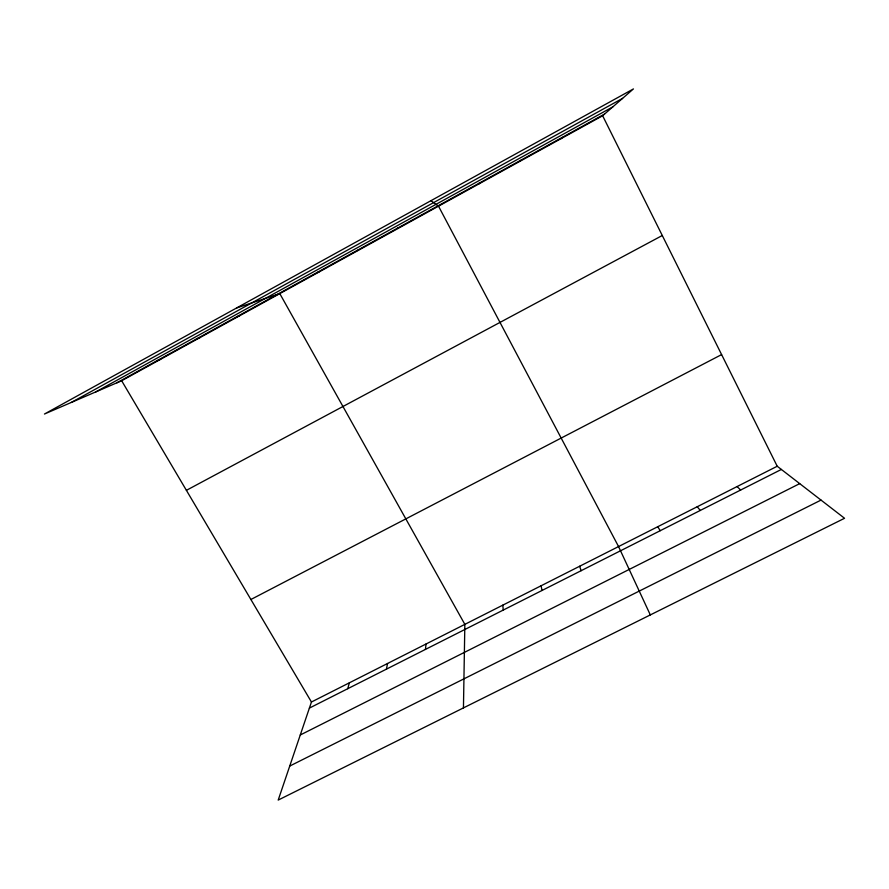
<?xml version="1.0" encoding="UTF-8"?>
<svg xmlns="http://www.w3.org/2000/svg" width="889" height="889" viewBox="0 0 889 889"><rect width="100%" height="100%" fill="white"/><g stroke="black" fill="none" stroke-linecap="round" stroke-linejoin="round"><path stroke-width="1.33" d="M463.447 707.9L464.847 624.356L279.802 293.626L236.618 307.95M425.442 649.414L426.042 644.003M479.027 183.856L479.127 183.201M386.448 669.139L387.537 663.494M347.766 688.697L349.344 682.83M777.219 466.247L311.45 702.01L278.201 800.078L844.55 518.276L777.219 466.247L602.631 115.748L633.435 88.922L44.45 414.03L121.66 380.748L602.631 115.748M519.876 161.342L520.565 160.376M561.081 138.651L562.359 137.351M71.431 402.395L622.589 98.368M95.879 391.86L612.843 106.858M116.915 382.803L604.509 114.114M186.401 490.328L662.283 235.507M250.898 599.497L721.601 354.6M309.383 708.1L781.364 469.448M300.271 734.992L799.711 483.627M289.747 766.051L821.025 500.096M156.464 361.012L160.698 359.245M196.347 339.031L200.069 337.553M236.574 316.862L239.763 315.684M316.873 272.612L318.984 272.034M356.922 250.542L358.5 250.265M397.316 228.284L398.339 228.306M430.932 200.692L438.51 206.181L618.555 546.557L650.315 614.921M737.07 486.572L740.659 490.039M697.243 506.73L700.288 510.453M657.738 526.721L660.238 530.7M121.66 380.748L311.45 702.01M579.672 566.249L581.106 570.705M541.09 585.773L542.012 590.474M502.818 605.142L503.241 610.087"/></g></svg>
